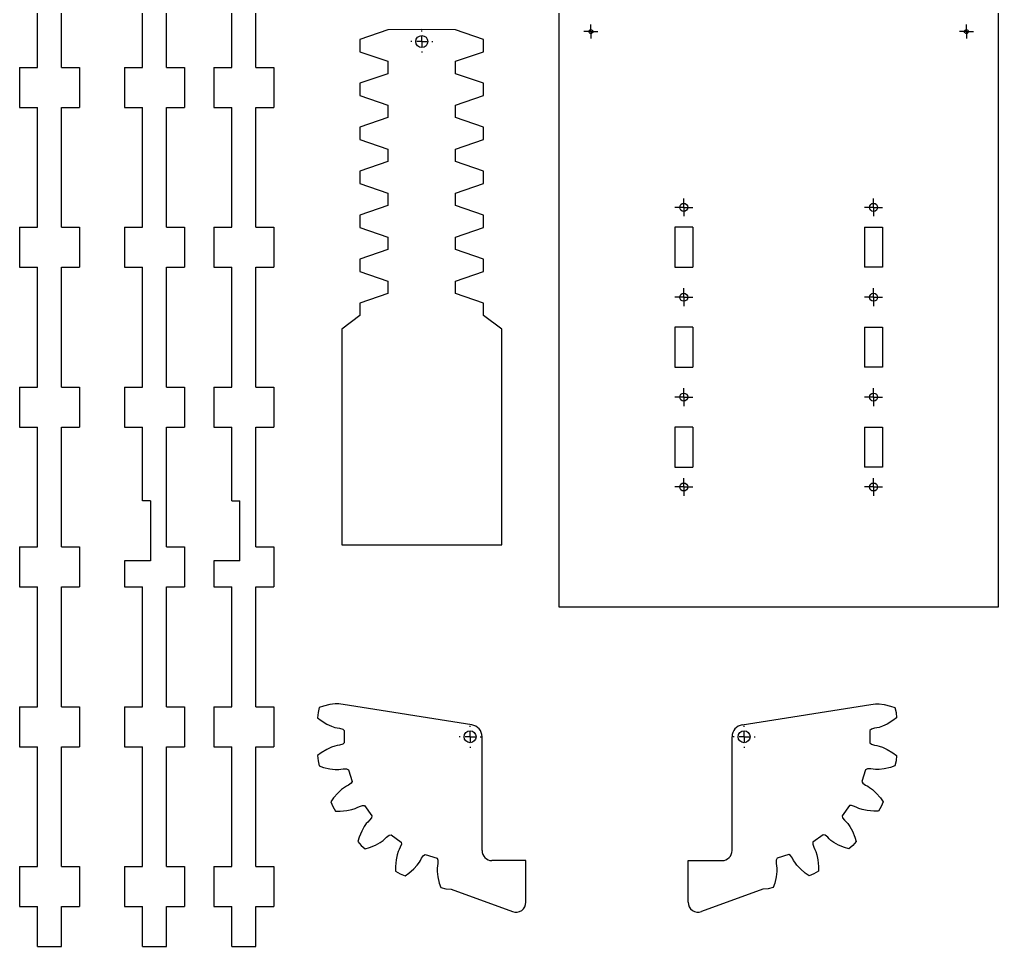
# Model space of a CAD drawing. Extents: x 2 to 1720, y 21 to 1167.
# Drawn here: x 541.3 to 1031.3, y 130.6 to 594.6 of the extents above; entities that cross this region are included whole.
import ezdxf

# ---------------------------------------------------------------- set-up
doc = ezdxf.new("R2010")
doc.units = 0
doc.layers.get('0').update_dxf_attribs({"linetype": 'CONTINUOUS'})
doc.layers.add('AUTRES', color=7, linetype='CONTINUOUS')

# ---------------------------------------------------------------- blocks, each defined once
blk = doc.blocks.new('SW_CENTERMARKSYMBOL_221')
at = {"layer": 'AUTRES', "color": 0}
for p, q in [((-2.5, 0), (-4.5, 0)), ((0, 0), (-2.5, 0)), ((0, 2.5), (0, 4.5)), ((0, 0), (0, 2.5)), ((0, 0), (0, -2.5)), ((0, 0), (2.5, 0)), ((2.5, 0), (4.5, 0)), ((0, -2.5), (0, -4.5))]:
    blk.add_line(p, q, dxfattribs=at)
blk = doc.blocks.new('SW_CENTERMARKSYMBOL_222')
at = {"layer": 'AUTRES', "color": 0}
for p, q in [((-2.5, 0), (-4.5, 0)), ((0, 0), (-2.5, 0)), ((0, 2.5), (0, 4.5)), ((0, 0), (0, 2.5)), ((0, 0), (0, -2.5)), ((0, 0), (2.5, 0)), ((2.5, 0), (4.5, 0)), ((0, -2.5), (0, -4.5))]:
    blk.add_line(p, q, dxfattribs=at)
blk = doc.blocks.new('SW_CENTERMARKSYMBOL_223')
at = {"layer": 'AUTRES', "color": 0}
for p, q in [((-2.5, 0), (-4.5, 0)), ((0, 0), (-2.5, 0)), ((0, 2.5), (0, 4.5)), ((0, 0), (0, 2.5)), ((0, 0), (0, -2.5)), ((0, 0), (2.5, 0)), ((2.5, 0), (4.5, 0)), ((0, -2.5), (0, -4.5))]:
    blk.add_line(p, q, dxfattribs=at)
blk = doc.blocks.new('SW_CENTERMARKSYMBOL_224')
at = {"layer": 'AUTRES', "color": 0}
for p, q in [((-2.5, 0), (-4.5, 0)), ((0, 0), (-2.5, 0)), ((0, 2.5), (0, 4.5)), ((0, 0), (0, 2.5)), ((0, 0), (0, -2.5)), ((0, 0), (2.5, 0)), ((2.5, 0), (4.5, 0)), ((0, -2.5), (0, -4.5))]:
    blk.add_line(p, q, dxfattribs=at)
blk = doc.blocks.new('SW_CENTERMARKSYMBOL_225')
at = {"layer": 'AUTRES', "color": 0}
for p, q in [((-2.5, 0), (-4.5, 0)), ((0, 0), (-2.5, 0)), ((0, 2.5), (0, 4.5)), ((0, 0), (0, 2.5)), ((0, 0), (0, -2.5)), ((0, 0), (2.5, 0)), ((2.5, 0), (4.5, 0)), ((0, -2.5), (0, -4.5))]:
    blk.add_line(p, q, dxfattribs=at)
blk = doc.blocks.new('SW_CENTERMARKSYMBOL_226')
at = {"layer": 'AUTRES', "color": 0}
for p, q in [((-2.5, 0), (-4.5, 0)), ((0, 0), (-2.5, 0)), ((0, 2.5), (0, 4.5)), ((0, 0), (0, 2.5)), ((0, 0), (0, -2.5)), ((0, 0), (2.5, 0)), ((2.5, 0), (4.5, 0)), ((0, -2.5), (0, -4.5))]:
    blk.add_line(p, q, dxfattribs=at)
blk = doc.blocks.new('SW_CENTERMARKSYMBOL_227')
at = {"layer": 'AUTRES', "color": 0}
for p, q in [((-2.5, 0), (-4.5, 0)), ((0, 0), (-2.5, 0)), ((0, 2.5), (0, 4.5)), ((0, 0), (0, 2.5)), ((0, 0), (0, -2.5)), ((0, 0), (2.5, 0)), ((2.5, 0), (4.5, 0)), ((0, -2.5), (0, -4.5))]:
    blk.add_line(p, q, dxfattribs=at)
blk = doc.blocks.new('SW_CENTERMARKSYMBOL_228')
at = {"layer": 'AUTRES', "color": 0}
for p, q in [((-2.5, 0), (-3.5, 0)), ((0, 0), (-2.5, 0)), ((0, 2.5), (0, 3.5)), ((0, 0), (0, 2.5)), ((0, 0), (0, -2.5)), ((0, 0), (2.5, 0)), ((2.5, 0), (3.5, 0)), ((0, -2.5), (0, -3.5))]:
    blk.add_line(p, q, dxfattribs=at)
blk = doc.blocks.new('SW_CENTERMARKSYMBOL_229')
at = {"layer": 'AUTRES', "color": 0}
for p, q in [((-2.5, 0), (-3.5, 0)), ((0, 0), (-2.5, 0)), ((0, 2.5), (0, 3.5)), ((0, 0), (0, 2.5)), ((0, 0), (0, -2.5)), ((0, 0), (2.5, 0)), ((2.5, 0), (3.5, 0)), ((0, -2.5), (0, -3.5))]:
    blk.add_line(p, q, dxfattribs=at)
blk = doc.blocks.new('SW_CENTERMARKSYMBOL_230')
at = {"layer": 'AUTRES', "color": 0}
for p, q in [((-2.5, 0), (-4.5, 0)), ((0, 0), (-2.5, 0)), ((0, 2.5), (0, 4.5)), ((0, 0), (0, 2.5)), ((0, 0), (0, -2.5)), ((0, 0), (2.5, 0)), ((2.5, 0), (4.5, 0)), ((0, -2.5), (0, -4.5))]:
    blk.add_line(p, q, dxfattribs=at)
blk = doc.blocks.new('SW_CENTERMARKSYMBOL_231')
at = {"layer": 'AUTRES', "color": 0}
for p, q in [((0, 5), (0, 5.5)), ((-5, 0), (-5.5, 0)), ((0, 0), (-2.5, 0)), ((0, 0), (0, 2.5)), ((0, 0), (0, -2.5)), ((0, 0), (2.5, 0)), ((5, 0), (5.5, 0)), ((0, -5), (0, -5.5))]:
    blk.add_line(p, q, dxfattribs=at)
blk = doc.blocks.new('SW_CENTERMARKSYMBOL_232')
at = {"layer": 'AUTRES', "color": 0}
for p, q in [((0, 5), (0, 5.5)), ((-5, 0), (-5.5, 0)), ((0, 0), (-2.5, 0)), ((0, 0), (0, 2.5)), ((0, 0), (0, -2.5)), ((0, 0), (2.5, 0)), ((5, 0), (5.5, 0)), ((0, -5), (0, -5.5))]:
    blk.add_line(p, q, dxfattribs=at)
blk = doc.blocks.new('SW_CENTERMARKSYMBOL_233')
at = {"layer": 'AUTRES', "color": 0}
for p, q in [((0, 5), (0, 5.5)), ((-5, 0), (-5.5, 0)), ((0, 0), (-2.5, 0)), ((0, 0), (0, 2.5)), ((0, 0), (0, -2.5)), ((0, 0), (2.5, 0)), ((5, 0), (5.5, 0)), ((0, -5), (0, -5.5))]:
    blk.add_line(p, q, dxfattribs=at)

msp = doc.modelspace()

# ---------------------------------------------------------------- linework, layer by layer
at = {"color": 7, "linetype": 'CONTINUOUS'}
for p, q in [((550.32, 570.57), (550.32, 630.57)), ((562.32, 570.57), (562.32, 630.57)), ((602.88, 570.57), (602.88, 630.57)), ((614.88, 570.57), (614.88, 630.57)), ((647.51, 570.57), (647.51, 630.57)), ((659.51, 570.57), (659.51, 630.57)), ((811.26, 614.57), (811.26, 300.57)), ((1031.26, 300.57), (1031.26, 614.57)), ((725.72, 589.47), (711.66, 584.66)), ((742.64, 589.57), (725.72, 589.47)), ((759.55, 589.47), (742.64, 589.57)), ((773.61, 584.66), (759.55, 589.47)), ((711.66, 584.66), (711.66, 578.48)), ((773.61, 578.48), (773.61, 584.66)), ((711.66, 578.48), (725.72, 573.67)), ((759.55, 573.67), (773.61, 578.48)), ((725.72, 573.67), (725.72, 567.47)), ((759.55, 567.47), (759.55, 573.67)), ((541.32, 570.57), (541.32, 550.57)), ((541.32, 570.57), (550.32, 570.57)), ((562.32, 570.57), (571.32, 570.57)), ((571.32, 570.57), (571.32, 550.57)), ((593.88, 570.57), (593.88, 550.57)), ((593.88, 570.57), (602.88, 570.57)), ((614.88, 570.57), (623.88, 570.57)), ((623.88, 570.57), (623.88, 550.57)), ((638.51, 570.57), (638.51, 550.57)), ((638.51, 570.57), (647.51, 570.57)), ((659.51, 570.57), (668.51, 570.57)), ((668.51, 570.57), (668.51, 550.57)), ((725.72, 567.47), (711.66, 562.66)), ((773.61, 562.66), (759.55, 567.47)), ((711.66, 562.66), (711.66, 556.48)), ((773.61, 556.48), (773.61, 562.66)), ((711.66, 556.48), (725.72, 551.67)), ((759.55, 551.67), (773.61, 556.48)), ((541.32, 550.57), (550.32, 550.57)), ((550.32, 490.57), (550.32, 550.57)), ((562.32, 550.57), (571.32, 550.57)), ((562.32, 490.57), (562.32, 550.57)), ((593.88, 550.57), (602.88, 550.57)), ((602.88, 490.57), (602.88, 550.57)), ((614.88, 550.57), (623.88, 550.57)), ((614.88, 490.57), (614.88, 550.57)), ((638.51, 550.57), (647.51, 550.57)), ((647.51, 490.57), (647.51, 550.57)), ((659.51, 550.57), (668.51, 550.57)), ((659.51, 490.57), (659.51, 550.57)), ((725.72, 551.67), (725.72, 545.47)), ((759.55, 545.47), (759.55, 551.67)), ((725.72, 545.47), (711.66, 540.66)), ((773.61, 540.66), (759.55, 545.47)), ((711.66, 540.66), (711.66, 534.48)), ((773.61, 534.48), (773.61, 540.66)), ((711.66, 534.48), (725.72, 529.67)), ((759.55, 529.67), (773.61, 534.48)), ((725.72, 529.67), (725.72, 523.47)), ((759.55, 523.47), (759.55, 529.67)), ((725.72, 523.47), (711.66, 518.66)), ((773.61, 518.66), (759.55, 523.47)), ((711.66, 518.66), (711.66, 512.48)), ((773.61, 512.48), (773.61, 518.66)), ((711.66, 512.48), (725.72, 507.67)), ((759.55, 507.67), (773.61, 512.48)), ((725.72, 507.67), (725.72, 501.47)), ((759.55, 501.47), (759.55, 507.67)), ((725.72, 501.47), (711.66, 496.66)), ((773.61, 496.66), (759.55, 501.47)), ((711.66, 496.66), (711.66, 490.48)), ((773.61, 490.48), (773.61, 496.66)), ((541.32, 490.57), (541.32, 470.57)), ((541.32, 490.57), (550.32, 490.57)), ((562.32, 490.57), (571.32, 490.57)), ((571.32, 490.57), (571.32, 470.57)), ((593.88, 490.57), (593.88, 470.57)), ((593.88, 490.57), (602.88, 490.57)), ((614.88, 490.57), (623.88, 490.57)), ((623.88, 490.57), (623.88, 470.57)), ((638.51, 490.57), (638.51, 470.57)), ((638.51, 490.57), (647.51, 490.57)), ((659.51, 490.57), (668.51, 490.57)), ((668.51, 490.57), (668.51, 470.57)), ((711.66, 490.48), (725.72, 485.67)), ((759.55, 485.67), (773.61, 490.48)), ((869.26, 490.57), (869.26, 470.57)), ((878.26, 490.57), (869.26, 490.57)), ((878.26, 490.57), (878.26, 470.57)), ((964.26, 490.57), (964.26, 470.57)), ((964.26, 490.57), (973.26, 490.57)), ((973.26, 490.57), (973.26, 470.57)), ((725.72, 485.67), (725.72, 479.47)), ((759.55, 479.47), (759.55, 485.67)), ((725.72, 479.47), (711.66, 474.66)), ((773.61, 474.66), (759.55, 479.47)), ((541.32, 470.57), (550.32, 470.57)), ((550.32, 410.57), (550.32, 470.57)), ((562.32, 470.57), (571.32, 470.57)), ((562.32, 410.57), (562.32, 470.57)), ((593.88, 470.57), (602.88, 470.57)), ((602.88, 410.57), (602.88, 470.57)), ((614.88, 470.57), (623.88, 470.57)), ((614.88, 410.57), (614.88, 470.57)), ((638.51, 470.57), (647.51, 470.57)), ((647.51, 410.57), (647.51, 470.57)), ((659.51, 470.57), (668.51, 470.57)), ((659.51, 410.57), (659.51, 470.57)), ((711.66, 474.66), (711.66, 468.48)), ((773.61, 468.48), (773.61, 474.66)), ((869.26, 470.57), (878.26, 470.57)), ((973.26, 470.57), (964.26, 470.57)), ((711.66, 468.48), (725.72, 463.67)), ((759.55, 463.67), (773.61, 468.48)), ((725.72, 463.67), (725.72, 457.47)), ((759.55, 457.47), (759.55, 463.67)), ((725.72, 457.47), (711.66, 452.66)), ((773.61, 452.66), (759.55, 457.47)), ((711.66, 452.66), (711.66, 446.48)), ((773.61, 446.48), (773.61, 452.66)), ((711.66, 446.48), (702.64, 439.57)), ((782.64, 439.57), (773.61, 446.48)), ((702.64, 439.57), (702.64, 331.57)), ((782.64, 331.57), (782.64, 439.57)), ((869.26, 440.57), (869.26, 420.57)), ((878.26, 440.57), (869.26, 440.57)), ((878.26, 440.57), (878.26, 420.57)), ((964.26, 440.57), (964.26, 420.57)), ((964.26, 440.57), (973.26, 440.57)), ((973.26, 440.57), (973.26, 420.57)), ((869.26, 420.57), (878.26, 420.57)), ((973.26, 420.57), (964.26, 420.57)), ((541.32, 410.57), (541.32, 390.57)), ((541.32, 410.57), (550.32, 410.57)), ((562.32, 410.57), (571.32, 410.57)), ((571.32, 410.57), (571.32, 390.57)), ((593.88, 410.57), (593.88, 390.57)), ((593.88, 410.57), (602.88, 410.57)), ((614.88, 410.57), (623.88, 410.57)), ((623.88, 410.57), (623.88, 390.57)), ((638.51, 410.57), (638.51, 390.57)), ((638.51, 410.57), (647.51, 410.57)), ((659.51, 410.57), (668.51, 410.57)), ((668.51, 410.57), (668.51, 390.57)), ((541.32, 390.57), (550.32, 390.57)), ((550.32, 330.57), (550.32, 390.57)), ((562.32, 390.57), (571.32, 390.57)), ((562.32, 330.57), (562.32, 390.57)), ((593.88, 390.57), (602.88, 390.57)), ((602.88, 353.57), (602.88, 390.57)), ((614.88, 390.57), (623.88, 390.57)), ((614.88, 330.57), (614.88, 390.57)), ((638.51, 390.57), (647.51, 390.57)), ((647.51, 353.57), (647.51, 390.57)), ((659.51, 390.57), (668.51, 390.57)), ((659.51, 330.57), (659.51, 390.57)), ((869.26, 390.57), (869.26, 370.57)), ((878.26, 390.57), (869.26, 390.57)), ((878.26, 390.57), (878.26, 370.57)), ((964.26, 390.57), (964.26, 370.57)), ((964.26, 390.57), (973.26, 390.57)), ((973.26, 390.57), (973.26, 370.57)), ((869.26, 370.57), (878.26, 370.57)), ((973.26, 370.57), (964.26, 370.57)), ((606.88, 353.57), (602.88, 353.57)), ((606.88, 353.57), (606.88, 323.57)), ((647.51, 353.57), (651.51, 353.57)), ((651.51, 323.57), (651.51, 353.57)), ((541.32, 330.57), (541.32, 310.57)), ((541.32, 330.57), (550.32, 330.57)), ((562.32, 330.57), (571.32, 330.57)), ((571.32, 330.57), (571.32, 310.57)), ((614.88, 330.57), (623.88, 330.57)), ((623.88, 330.57), (623.88, 310.57)), ((659.51, 330.57), (668.51, 330.57)), ((668.51, 330.57), (668.51, 310.57)), ((702.64, 331.57), (782.64, 331.57)), ((593.88, 323.57), (593.88, 310.57)), ((606.88, 323.57), (593.88, 323.57)), ((638.51, 323.57), (638.51, 310.57)), ((651.51, 323.57), (638.51, 323.57)), ((541.32, 310.57), (550.32, 310.57)), ((550.32, 250.57), (550.32, 310.57)), ((562.32, 310.57), (571.32, 310.57)), ((562.32, 250.57), (562.32, 310.57)), ((593.88, 310.57), (602.88, 310.57)), ((602.88, 250.57), (602.88, 310.57)), ((614.88, 310.57), (623.88, 310.57)), ((614.88, 250.57), (614.88, 310.57)), ((638.51, 310.57), (647.51, 310.57)), ((647.51, 250.57), (647.51, 310.57)), ((659.51, 310.57), (668.51, 310.57)), ((659.51, 250.57), (659.51, 310.57)), ((811.26, 300.57), (1031.26, 300.57)), ((541.32, 250.57), (541.32, 230.57)), ((541.32, 250.57), (550.32, 250.57)), ((562.32, 250.57), (571.32, 250.57)), ((571.32, 250.57), (571.32, 230.57)), ((593.88, 250.57), (593.88, 230.57)), ((593.88, 250.57), (602.88, 250.57)), ((614.88, 250.57), (623.88, 250.57)), ((623.88, 250.57), (623.88, 230.57)), ((638.51, 250.57), (638.51, 230.57)), ((638.51, 250.57), (647.51, 250.57)), ((659.51, 250.57), (668.51, 250.57)), ((668.51, 250.57), (668.51, 230.57)), ((691.31, 250.17), (690.7, 247.61)), ((693.49, 250.91), (691.31, 250.17)), ((696.69, 251.64), (693.49, 250.91)), ((699.23, 251.95), (696.69, 251.64)), ((701.05, 251.98), (699.23, 251.95)), ((702.15, 251.88), (701.05, 251.98)), ((703.35, 251.64), (702.15, 251.88)), ((767.72, 241.48), (703.35, 251.64)), ((903, 241.48), (967.37, 251.64)), ((967.37, 251.64), (968.57, 251.88)), ((968.57, 251.88), (969.67, 251.98)), ((969.67, 251.98), (971.49, 251.95)), ((971.49, 251.95), (974.03, 251.64)), ((974.03, 251.64), (977.23, 250.91)), ((977.23, 250.91), (979.41, 250.17)), ((979.41, 250.17), (980.02, 247.61)), ((690.7, 247.61), (690.49, 244.98)), ((690.49, 244.98), (692.33, 243.6)), ((980.23, 244.98), (978.39, 243.6)), ((980.02, 247.61), (980.23, 244.98)), ((692.33, 243.6), (695.15, 241.91)), ((695.15, 241.91), (697.47, 240.84)), ((697.47, 240.84), (699.19, 240.25)), ((699.19, 240.25), (700.27, 240)), ((971.52, 240.25), (970.45, 240)), ((973.25, 240.84), (971.52, 240.25)), ((975.57, 241.91), (973.25, 240.84)), ((978.39, 243.6), (975.57, 241.91)), ((700.27, 240), (701.48, 239.85)), ((701.48, 239.85), (703.06, 239.36)), ((703.06, 239.36), (703.8, 238.67)), ((703.8, 238.67), (703.8, 232.44)), ((772.78, 178.55), (772.78, 235.55)), ((897.94, 178.55), (897.94, 235.55)), ((967.66, 239.36), (966.91, 238.67)), ((966.91, 238.67), (966.91, 232.44)), ((969.23, 239.85), (967.66, 239.36)), ((970.45, 240), (969.23, 239.85)), ((541.32, 230.57), (550.32, 230.57)), ((550.32, 170.57), (550.32, 230.57)), ((562.32, 230.57), (571.32, 230.57)), ((562.32, 170.57), (562.32, 230.57)), ((593.88, 230.57), (602.88, 230.57)), ((602.88, 170.57), (602.88, 230.57)), ((614.88, 230.57), (623.88, 230.57)), ((614.88, 170.57), (614.88, 230.57)), ((638.51, 230.57), (647.51, 230.57)), ((647.51, 170.57), (647.51, 230.57)), ((659.51, 230.57), (668.51, 230.57)), ((659.51, 170.57), (659.51, 230.57)), ((699.19, 230.86), (697.47, 230.27)), ((700.27, 231.11), (699.19, 230.86)), ((701.48, 231.26), (700.27, 231.11)), ((703.06, 231.75), (701.48, 231.26)), ((703.8, 232.44), (703.06, 231.75)), ((966.91, 232.44), (967.66, 231.75)), ((967.66, 231.75), (969.23, 231.26)), ((969.23, 231.26), (970.45, 231.11)), ((970.45, 231.11), (971.52, 230.86)), ((971.52, 230.86), (973.25, 230.27)), ((692.33, 227.51), (690.49, 226.13)), ((690.49, 226.13), (690.7, 223.5)), ((695.15, 229.2), (692.33, 227.51)), ((697.47, 230.27), (695.15, 229.2)), ((973.25, 230.27), (975.57, 229.2)), ((975.57, 229.2), (978.39, 227.51)), ((978.39, 227.51), (980.23, 226.13)), ((980.23, 226.13), (980.02, 223.5)), ((690.7, 223.5), (691.31, 220.94)), ((691.31, 220.94), (693.49, 220.2)), ((979.41, 220.94), (977.23, 220.2)), ((980.02, 223.5), (979.41, 220.94)), ((693.49, 220.2), (696.69, 219.47)), ((696.69, 219.47), (699.23, 219.16)), ((699.23, 219.16), (701.05, 219.13)), ((701.05, 219.13), (702.15, 219.23)), ((702.15, 219.23), (703.35, 219.47)), ((703.35, 219.47), (705, 219.48)), ((705, 219.48), (705.92, 219.06)), ((705.92, 219.06), (707.85, 213.13)), ((964.79, 219.06), (962.87, 213.13)), ((965.72, 219.48), (964.79, 219.06)), ((967.37, 219.47), (965.72, 219.48)), ((968.57, 219.23), (967.37, 219.47)), ((969.67, 219.13), (968.57, 219.23)), ((971.49, 219.16), (969.67, 219.13)), ((974.03, 219.47), (971.49, 219.16)), ((977.23, 220.2), (974.03, 219.47)), ((704.9, 210.77), (703.95, 210.21)), ((706.01, 211.29), (704.9, 210.77)), ((707.35, 212.24), (706.01, 211.29)), ((707.85, 213.13), (707.35, 212.24)), ((962.87, 213.13), (963.37, 212.24)), ((963.37, 212.24), (964.71, 211.29)), ((964.71, 211.29), (965.82, 210.77)), ((965.82, 210.77), (966.77, 210.21)), ((700.62, 207.37), (698.46, 204.9)), ((702.49, 209.11), (700.62, 207.37)), ((703.95, 210.21), (702.49, 209.11)), ((966.77, 210.21), (968.23, 209.11)), ((968.23, 209.11), (970.1, 207.37)), ((970.1, 207.37), (972.26, 204.9)), ((698.46, 204.9), (697.14, 203.02)), ((697.14, 203.02), (698.15, 200.58)), ((711.43, 200.65), (712.99, 201.18)), ((712.99, 201.18), (714, 201.06)), ((714, 201.06), (717.66, 196.02)), ((956.72, 201.06), (953.06, 196.02)), ((957.73, 201.18), (956.72, 201.06)), ((959.29, 200.65), (957.73, 201.18)), ((972.26, 204.9), (973.58, 203.02)), ((973.58, 203.02), (972.57, 200.58)), ((698.15, 200.58), (699.52, 198.34)), ((699.52, 198.34), (701.82, 198.3)), ((701.82, 198.3), (705.09, 198.59)), ((705.09, 198.59), (707.6, 199.09)), ((707.6, 199.09), (709.34, 199.62)), ((709.34, 199.62), (710.36, 200.06)), ((710.36, 200.06), (711.43, 200.65)), ((717.66, 196.02), (717.47, 195.02)), ((953.06, 196.02), (953.25, 195.02)), ((960.36, 200.06), (959.29, 200.65)), ((961.37, 199.62), (960.36, 200.06)), ((963.12, 199.09), (961.37, 199.62)), ((965.63, 198.59), (963.12, 199.09)), ((968.9, 198.3), (965.63, 198.59)), ((971.2, 198.34), (968.9, 198.3)), ((972.57, 200.58), (971.2, 198.34)), ((714.86, 192.03), (713.81, 190.54)), ((715.58, 192.86), (714.86, 192.03)), ((716.48, 193.7), (715.58, 192.86)), ((717.47, 195.02), (716.48, 193.7)), ((953.25, 195.02), (954.24, 193.7)), ((954.24, 193.7), (955.14, 192.86)), ((955.14, 192.86), (955.86, 192.03)), ((955.86, 192.03), (956.91, 190.54)), ((712.57, 188.31), (711.28, 185.29)), ((713.81, 190.54), (712.57, 188.31)), ((724.92, 185.26), (726.24, 186.24)), ((726.24, 186.24), (727.24, 186.44)), ((727.24, 186.44), (732.28, 182.78)), ((943.47, 186.44), (938.44, 182.78)), ((944.47, 186.24), (943.47, 186.44)), ((945.8, 185.26), (944.47, 186.24)), ((956.91, 190.54), (958.15, 188.31)), ((958.15, 188.31), (959.44, 185.29)), ((711.28, 185.29), (710.6, 183.09)), ((710.6, 183.09), (712.31, 181.09)), ((716.51, 180.05), (719.53, 181.34)), ((719.53, 181.34), (721.76, 182.58)), ((721.76, 182.58), (723.26, 183.63)), ((723.26, 183.63), (724.09, 184.36)), ((724.09, 184.36), (724.92, 185.26)), ((732.41, 181.76), (731.88, 180.2)), ((732.28, 182.78), (732.41, 181.76)), ((938.44, 182.78), (938.31, 181.76)), ((938.31, 181.76), (938.84, 180.2)), ((946.63, 184.36), (945.8, 185.26)), ((947.46, 183.63), (946.63, 184.36)), ((948.95, 182.58), (947.46, 183.63)), ((951.19, 181.34), (948.95, 182.58)), ((954.2, 180.05), (951.19, 181.34)), ((960.12, 183.09), (958.41, 181.09)), ((959.44, 185.29), (960.12, 183.09)), ((712.31, 181.09), (714.32, 179.37)), ((714.32, 179.37), (716.51, 180.05)), ((730.85, 178.12), (730.31, 176.37)), ((731.28, 179.13), (730.85, 178.12)), ((731.88, 180.2), (731.28, 179.13)), ((743.47, 176.13), (744.36, 176.62)), ((744.36, 176.62), (750.28, 174.7)), ((926.36, 176.62), (920.44, 174.7)), ((927.25, 176.13), (926.36, 176.62)), ((938.84, 180.2), (939.44, 179.13)), ((939.44, 179.13), (939.87, 178.12)), ((939.87, 178.12), (940.41, 176.37)), ((956.4, 179.37), (954.2, 180.05)), ((958.41, 181.09), (956.4, 179.37)), ((729.82, 173.87), (729.53, 170.6)), ((730.31, 176.37), (729.82, 173.87)), ((740.34, 171.26), (741.43, 172.73)), ((741.43, 172.73), (742, 173.67)), ((742, 173.67), (742.51, 174.78)), ((742.51, 174.78), (743.47, 176.13)), ((750.28, 174.7), (750.71, 173.77)), ((750.69, 172.13), (750.45, 170.92)), ((750.71, 173.77), (750.69, 172.13)), ((794.78, 173.55), (777.78, 173.55)), ((794.78, 152.72), (794.78, 173.55)), ((875.94, 152.72), (875.94, 173.55)), ((875.94, 173.55), (892.94, 173.55)), ((920.44, 174.7), (920.01, 173.77)), ((920.01, 173.77), (920.03, 172.13)), ((920.03, 172.13), (920.26, 170.92)), ((928.21, 174.78), (927.25, 176.13)), ((928.72, 173.67), (928.21, 174.78)), ((929.29, 172.73), (928.72, 173.67)), ((930.38, 171.26), (929.29, 172.73)), ((940.41, 176.37), (940.9, 173.87)), ((940.9, 173.87), (941.19, 170.6)), ((541.32, 170.57), (541.32, 150.57)), ((541.32, 170.57), (550.32, 170.57)), ((562.32, 170.57), (571.32, 170.57)), ((571.32, 170.57), (571.32, 150.57)), ((593.88, 170.57), (593.88, 150.57)), ((593.88, 170.57), (602.88, 170.57)), ((614.88, 170.57), (623.88, 170.57)), ((623.88, 170.57), (623.88, 150.57)), ((638.51, 170.57), (638.51, 150.57)), ((638.51, 170.57), (647.51, 170.57)), ((659.51, 170.57), (668.51, 170.57)), ((668.51, 170.57), (668.51, 150.57)), ((729.53, 170.6), (729.56, 168.3)), ((729.56, 168.3), (731.81, 166.92)), ((731.81, 166.92), (734.24, 165.91)), ((734.24, 165.91), (736.13, 167.23)), ((736.13, 167.23), (738.6, 169.39)), ((738.6, 169.39), (740.34, 171.26)), ((750.45, 170.92), (750.36, 169.83)), ((750.36, 169.83), (750.38, 168)), ((750.38, 168), (750.69, 165.46)), ((920.33, 168), (920.03, 165.46)), ((920.26, 170.92), (920.36, 169.83)), ((920.36, 169.83), (920.33, 168)), ((932.12, 169.39), (930.38, 171.26)), ((934.59, 167.23), (932.12, 169.39)), ((936.48, 165.91), (934.59, 167.23)), ((938.91, 166.92), (936.48, 165.91)), ((941.16, 168.3), (938.91, 166.92)), ((941.19, 170.6), (941.16, 168.3)), ((750.69, 165.46), (751.42, 162.26)), ((751.42, 162.26), (752.17, 160.09)), ((919.3, 162.26), (918.55, 160.09)), ((920.03, 165.46), (919.3, 162.26)), ((752.17, 160.09), (754.73, 159.47)), ((754.73, 159.47), (757.36, 159.27)), ((757.36, 159.27), (788.06, 148.02)), ((913.36, 159.27), (882.66, 148.02)), ((915.99, 159.47), (913.36, 159.27)), ((918.55, 160.09), (915.99, 159.47)), ((541.32, 150.57), (550.32, 150.57)), ((550.32, 130.57), (550.32, 150.57)), ((562.32, 150.57), (571.32, 150.57)), ((562.32, 130.57), (562.32, 150.57)), ((593.88, 150.57), (602.88, 150.57)), ((602.88, 130.57), (602.88, 150.57)), ((614.88, 150.57), (623.88, 150.57)), ((614.88, 130.57), (614.88, 150.57)), ((638.51, 150.57), (647.51, 150.57)), ((647.51, 130.57), (647.51, 150.57)), ((659.51, 150.57), (668.51, 150.57)), ((659.51, 130.57), (659.51, 150.57)), ((550.32, 130.57), (562.32, 130.57)), ((602.88, 130.57), (614.88, 130.57)), ((647.51, 130.57), (659.51, 130.57))]:
    msp.add_line(p, q, dxfattribs=at)
for centre, radius in [((827.26, 588.57), 1), ((1015.26, 588.57), 1), ((742.64, 583.57), 3), ((873.76, 500.57), 2), ((968.76, 500.57), 2), ((873.76, 455.57), 2), ((968.76, 455.57), 2), ((873.76, 405.57), 2), ((968.76, 405.57), 2), ((873.76, 360.57), 2), ((968.76, 360.57), 2), ((766.78, 235.55), 3), ((903.94, 235.55), 3)]:
    msp.add_circle(centre, radius, dxfattribs=at)
for centre, radius, start, end in [((766.78, 235.55), 6, 0, 81.0279), ((903.94, 235.55), 6, 98.9721, 180), ((777.78, 178.55), 5, 180, 270), ((892.94, 178.55), 5, 270, 0), ((789.78, 152.72), 5, 249.8847, 0), ((880.94, 152.72), 5, 180, 290.1153)]:
    msp.add_arc(centre, radius, start, end, dxfattribs=at)

# ---------------------------------------------------------------- block references
at = {"layer": 'AUTRES'}
for name, p in [('SW_CENTERMARKSYMBOL_231', (742.64, 583.57)), ('SW_CENTERMARKSYMBOL_228', (827.26, 588.57)), ('SW_CENTERMARKSYMBOL_229', (1015.26, 588.57)), ('SW_CENTERMARKSYMBOL_224', (873.76, 500.57)), ('SW_CENTERMARKSYMBOL_225', (968.76, 500.57)), ('SW_CENTERMARKSYMBOL_222', (873.76, 455.57)), ('SW_CENTERMARKSYMBOL_230', (968.76, 455.57)), ('SW_CENTERMARKSYMBOL_223', (873.76, 405.57)), ('SW_CENTERMARKSYMBOL_221', (968.76, 405.57)), ('SW_CENTERMARKSYMBOL_226', (873.76, 360.57)), ('SW_CENTERMARKSYMBOL_227', (968.76, 360.57)), ('SW_CENTERMARKSYMBOL_232', (766.78, 235.55)), ('SW_CENTERMARKSYMBOL_233', (903.94, 235.55))]:
    msp.add_blockref(name, p, dxfattribs=at)

doc.saveas('drawing.dxf')
